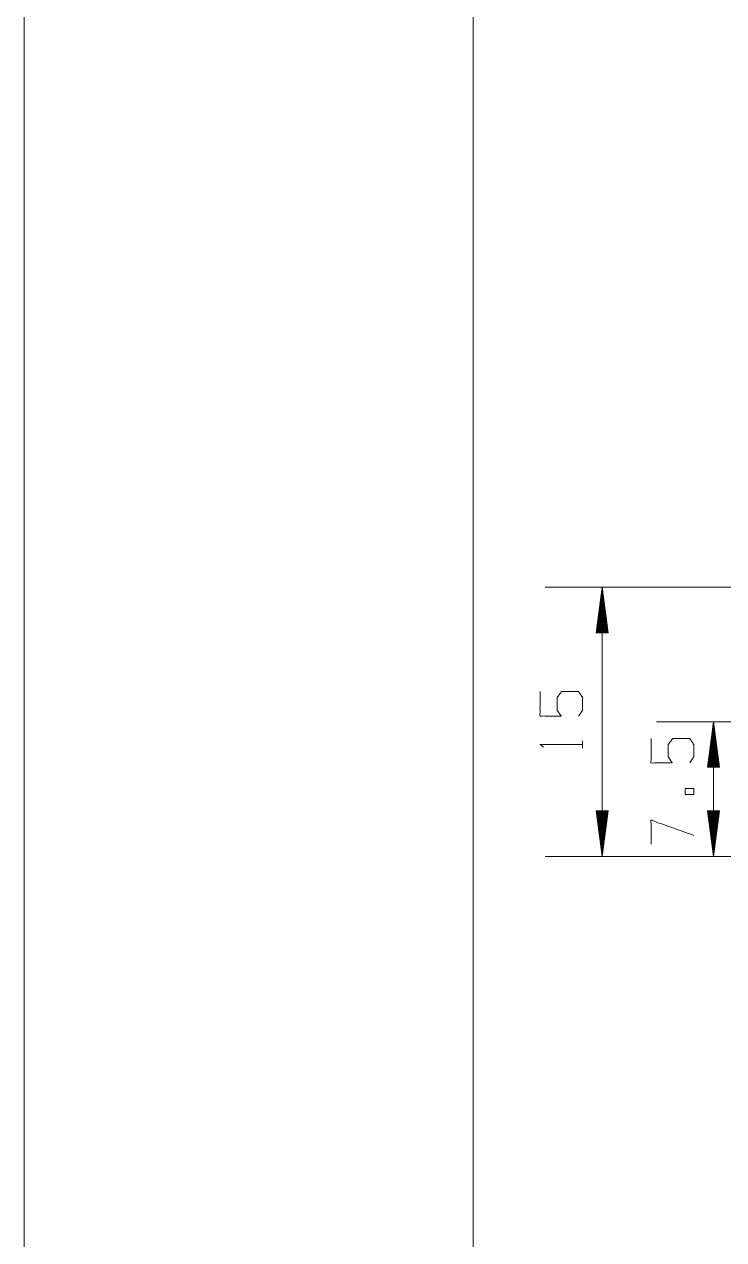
# Model space of a CAD drawing. Header units: millimetres. Extents: x 0 to 210, y 0 to 675.
# Drawn here: x 0 to 39, y 170.7 to 238.5 of the extents above; entities that cross this region are included whole.
import ezdxf

# ---------------------------------------------------------------- set-up
doc = ezdxf.new("R2010")
doc.units = ezdxf.units.MM
doc.layers.add('1', color=7, linetype='Continuous', true_color=0xffffff)

msp = doc.modelspace()

# ---------------------------------------------------------------- linework, layer by layer
at = {"layer": '1', "color": 132, "linetype": 'Continuous', "lineweight": 18}
for p, q in [((0, 297), (0, 0)), ((25, 292), (25, 5))]:
    msp.add_line(p, q, dxfattribs=at)
at = {"layer": '1', "color": 13, "linetype": 'Continuous', "lineweight": 18}
for p, q in [((44.98706, 207.0955), (29.02228, 207.0955)), ((32.19728, 207.0955), (31.86289, 204.5555)), ((32.17189, 204.5555), (32.17189, 206.90259)), ((32.53168, 204.5555), (32.19728, 207.0955)), ((32.19728, 192.0955), (32.19728, 207.0955)), ((32.22269, 204.5555), (32.22269, 206.90259)), ((32.07028, 204.5555), (32.07028, 206.13084)), ((32.12109, 204.5555), (32.12109, 206.51671)), ((32.27349, 204.5555), (32.27349, 206.51671)), ((32.32428, 204.5555), (32.32428, 206.13084)), ((31.96869, 204.5555), (31.96869, 205.35912)), ((32.01949, 204.5555), (32.01949, 205.745)), ((32.37508, 204.5555), (32.37508, 205.745)), ((32.42588, 204.5555), (32.42588, 205.35912)), ((31.86289, 204.5555), (32.53168, 204.5555)), ((31.86708, 204.5555), (31.86708, 204.58739)), ((31.86708, 204.5555), (31.86708, 204.58739)), ((31.91788, 204.5555), (31.91788, 204.97325)), ((32.47668, 204.5555), (32.47668, 204.97325)), ((32.52748, 204.5555), (32.52748, 204.58739)), ((32.52748, 204.5555), (32.52748, 204.58739)), ((43.13706, 199.59552), (35.21662, 199.59552)), ((38.39162, 199.59552), (38.05722, 197.05551)), ((38.36622, 197.05551), (38.36622, 199.40257)), ((38.72602, 197.05551), (38.39162, 199.59552)), ((38.39162, 199.59552), (38.39162, 192.0955)), ((38.41702, 197.05551), (38.41702, 199.40257)), ((38.26462, 197.05551), (38.26462, 198.63084)), ((38.31542, 197.05551), (38.31542, 199.01672)), ((38.46782, 197.05551), (38.46782, 199.01672)), ((38.51862, 197.05551), (38.51862, 198.63084)), ((38.16302, 197.05551), (38.16302, 197.85912)), ((38.21382, 197.05551), (38.21382, 198.24498)), ((38.56942, 197.05551), (38.56942, 198.24498)), ((38.62022, 197.05551), (38.62022, 197.85912)), ((38.06142, 197.05551), (38.06142, 197.08739)), ((38.06142, 197.05551), (38.06142, 197.08739)), ((38.11222, 197.05551), (38.11222, 197.47325)), ((38.67102, 197.05551), (38.67102, 197.47325)), ((38.72182, 197.05551), (38.72182, 197.08739)), ((38.72182, 197.05551), (38.72182, 197.08739)), ((38.05722, 197.05551), (38.72602, 197.05551)), ((31.86289, 194.63551), (32.19728, 192.0955)), ((32.53168, 194.63551), (31.86289, 194.63551)), ((31.86708, 194.63551), (31.86708, 194.60364)), ((31.86708, 194.63551), (31.86708, 194.60364)), ((31.91788, 194.63551), (31.91788, 194.21776)), ((31.96869, 194.63551), (31.96869, 193.83189)), ((32.01949, 194.63551), (32.01949, 193.44604)), ((32.07028, 194.63551), (32.07028, 193.06017)), ((32.12109, 194.63551), (32.12109, 192.6743)), ((32.17189, 194.63551), (32.17189, 192.28845)), ((32.19728, 192.0955), (32.53168, 194.63551)), ((32.22269, 194.63551), (32.22269, 192.28845)), ((32.27349, 194.63551), (32.27349, 192.6743)), ((32.32428, 194.63551), (32.32428, 193.06017)), ((32.37508, 194.63551), (32.37508, 193.44604)), ((32.42588, 194.63551), (32.42588, 193.83189)), ((32.47668, 194.63551), (32.47668, 194.21776)), ((32.52748, 194.63551), (32.52748, 194.60364)), ((32.52748, 194.63551), (32.52748, 194.60364)), ((38.05722, 194.63551), (38.39162, 192.0955)), ((38.72602, 194.63551), (38.05722, 194.63551)), ((38.06142, 194.63551), (38.06142, 194.60364)), ((38.06142, 194.63551), (38.06142, 194.60364)), ((38.11222, 194.63551), (38.11222, 194.21776)), ((38.16302, 194.63551), (38.16302, 193.83189)), ((38.21382, 194.63551), (38.21382, 193.44604)), ((38.26462, 194.63551), (38.26462, 193.06017)), ((38.31542, 194.63551), (38.31542, 192.6743)), ((38.36622, 194.63551), (38.36622, 192.28845)), ((38.39162, 192.0955), (38.72602, 194.63551)), ((38.41702, 194.63551), (38.41702, 192.28845)), ((38.46782, 194.63551), (38.46782, 192.6743)), ((38.51862, 194.63551), (38.51862, 193.06017)), ((38.56942, 194.63551), (38.56942, 193.44604)), ((38.62022, 194.63551), (38.62022, 193.83189)), ((38.67102, 194.63551), (38.67102, 194.21776)), ((38.72182, 194.63551), (38.72182, 194.60364)), ((38.72182, 194.63551), (38.72182, 194.60364)), ((44.98706, 192.0955), (29.02228, 192.0955)), ((44.98706, 192.0955), (35.21662, 192.0955))]:
    msp.add_line(p, q, dxfattribs=at)
at = {"layer": '1', "color": 95, "linetype": 'Continuous', "lineweight": 18}
msp.add_line((31.10478, 198.11407), (31.10478, 198.53827), dxfattribs=at)
for points, knots in [([(30.87979, 199.91332), (31.10478, 200.24916), (31.10478, 200.93848), (30.87979, 201.27432), (29.92978, 201.27432), (29.67978, 200.93848), (29.67978, 200.24916), (29.90479, 199.91332), (28.72978, 199.91332), (28.72978, 201.27432)], [0, 0, 0.06222872, 0.16834312, 0.23057184, 0.37681524, 0.44126549, 0.54737989, 0.60960883, 0.79048865, 1, 1]), ([(37.07412, 197.30158), (37.29912, 197.63739), (37.29912, 198.32671), (37.07412, 198.66255), (36.12412, 198.66255), (35.87412, 198.32671), (35.87412, 197.63739), (36.09912, 197.30158), (34.92412, 197.30158), (34.92412, 198.66255)], [0, 0, 0.06222686, 0.16834222, 0.23057173, 0.37681605, 0.44126688, 0.54738224, 0.60960888, 0.79048994, 1, 1]), ([(28.92979, 198.18479), (28.72978, 198.32617), (31.10478, 198.32617)], [0, 0, 0.09348709, 1, 1]), ([(37.29912, 195.53767), (37.29912, 195.87349), (36.82412, 195.87349), (36.82412, 195.53767), (37.29912, 195.53767)], [0, 0, 0.20708468, 0.5, 0.70708468, 1, 1]), ([(37.29912, 193.2612), (34.92412, 194.10958), (34.92412, 192.76629)], [0, 0, 0.65247044, 1, 1])]:
    msp.add_open_spline(points, degree=1, knots=knots, dxfattribs=at)

doc.saveas('drawing.dxf')
